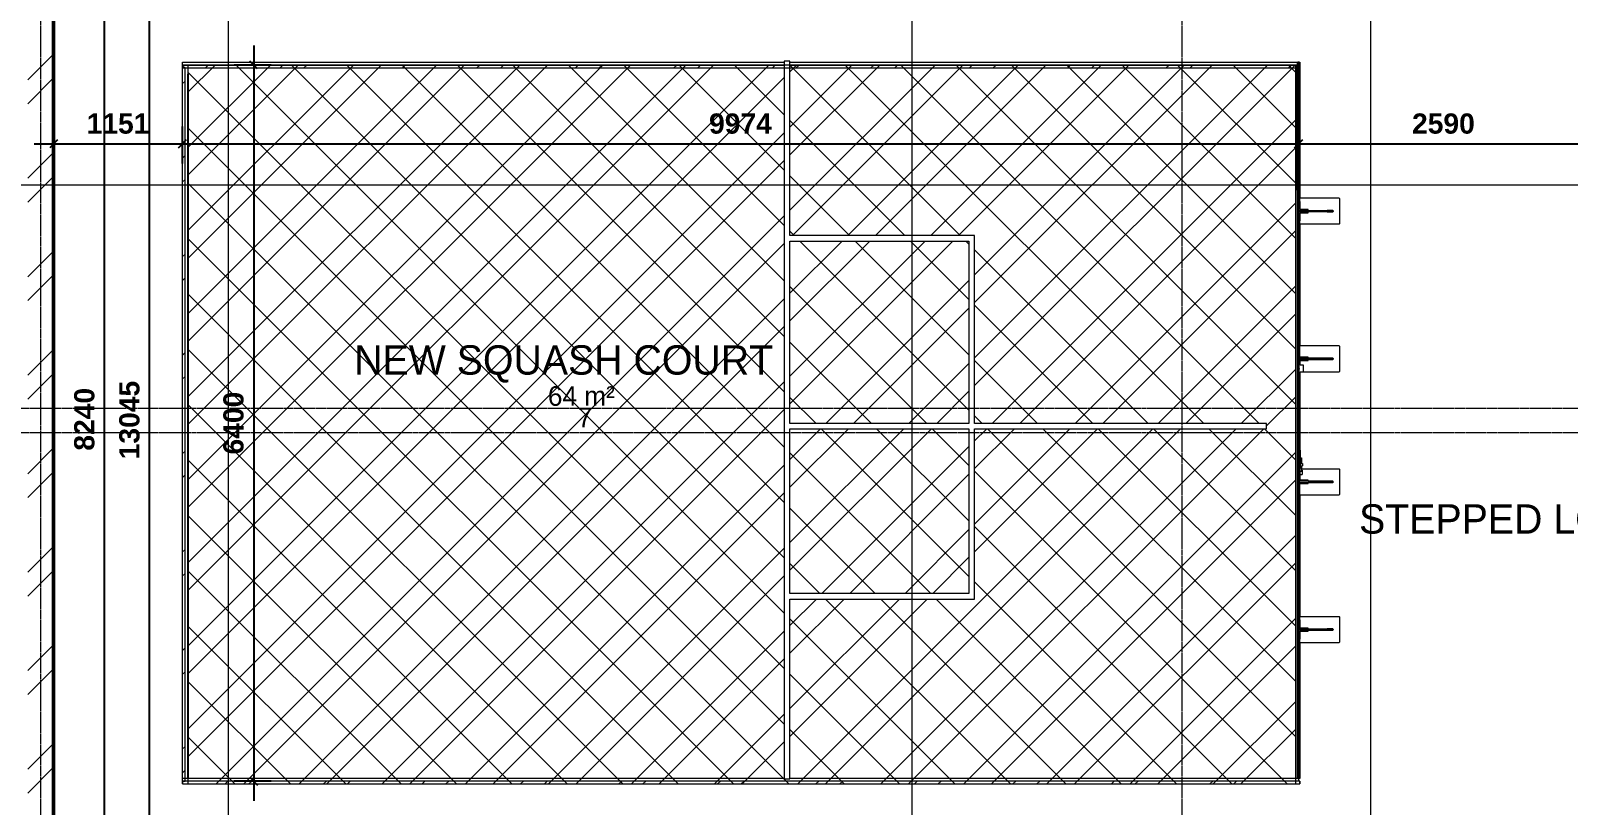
# Model space of a CAD drawing. Header units: inches. Extents: x 22 to 382261, y 22 to 371281.
# Drawn here: x 135414 to 149155, y 246385 to 253308 of the extents above; entities that cross this region are included whole.
import ezdxf

# ---------------------------------------------------------------- set-up
doc = ezdxf.new("R2010")
doc.units = ezdxf.units.IN
doc.header["$MEASUREMENT"] = 0
doc.linetypes.add('Grid Line 1_2_', pattern=[22.225, 12.7, -3.175, 3.175, -3.175])
doc.linetypes.add('Hidden 1_8_', pattern=[4.7625, 3.175, -1.5875])
for name, color, linetype, lineweight in [('A-ANNO-DIMS', 211, 'Continuous', 9), ('A-AREA', 32, 'Continuous', 9), ('A-AREA-IDEN', 2, 'Continuous', 9), ('A-DETL-HDLN', 90, 'Hidden 1_8_', 9), ('A-FLOR', 192, 'Continuous', 9), ('A-FLOR-PATT', 8, 'Continuous', 9), ('A-GENM', 13, 'Continuous', 9), ('A-GLAZ-CURT', 52, 'Continuous', 9), ('A-WALL-PATT', 111, 'Continuous', 9), ('G-ANNO-SYMB', 111, 'Continuous', 9), ('I-WALL', 2, 'Continuous', 9), ('Q-CASE', 31, 'Continuous', 9), ('S-GRID', 1, 'Continuous', 9)]:
    doc.layers.add(name, color=color, linetype=linetype, lineweight=lineweight)
doc.styles.add('Arial_B_1', font='arialbd.ttf', dxfattribs={"height": 180.555556})
doc.styles.add('Century Gothic_1', font='GOTHIC.TTF', dxfattribs={"height": 1})
doc.styles.add('Gill Sans MT', font='GIL_____.TTF', dxfattribs={"height": 262.5})
doc.dimstyles.new('1', dxfattribs={"dimscale": 304.8, "dimtxt": 178.545395, "dimasz": 0.227865, "dimexe": 0.574147, "dimexo": 0.0625, "dimgap": 0.287073, "dimtad": 1, "dimdec": 0, "dimzin": 0, "dimdsep": 46, "dimtxsty": 'Arial_B_1', "dimblk1": 'OBLIQUE', "dimblk2": 'OBLIQUE', "dimsah": 1, "dimcen": 0.09, "dimdle": 0.574147, "dimazin": 0, "dimtfac": 1, "dimtdec": 4, "dimtix": 1, "dimtmove": 0, "dimatfit": 3, "dimfxl": 0.574147, "dimfxlon": 1, "dimtvp": 1, "dimtolj": 1, "dimtzin": 0, "dimarcsym": 2})

# ---------------------------------------------------------------- blocks, each defined once
blk = doc.blocks.new('Casework 11 - Casework 8-650977-01-Ground floor DIMENSION PLAN')
at = {"layer": 'Q-CASE'}
for p, q in [((8261, 5138), (8211, 5138)), ((8211, 5138), (8211, 5104)), ((8211, 5104), (8211, 5079)), ((8261, 5104), (8261, 5138)), ((8261, 5079), (8261, 5104)), ((2883, 5023), (2881, 5023)), ((2881, -1277), (2881, 5023)), ((2883, 5023), (2883, -1277)), ((8211, 5079), (8211, -1277)), ((8261, 3581), (8261, 5079)), ((9911, 3581), (8261, 3581)), ((9911, 1901), (9911, 3581)), ((8261, 1901), (8261, 3531)), ((8261, 3531), (9861, 3531)), ((9861, 3531), (9861, 1901)), ((9861, 1901), (8261, 1901)), ((8261, 381), (8261, 1851)), ((8261, 1851), (9861, 1851)), ((9861, 1851), (9861, 381)), ((12521, 1901), (9911, 1901)), ((9911, 381), (9911, 1851)), ((9911, 1851), (12521, 1851)), ((12521, 1851), (12521, 1901)), ((9861, 381), (8261, 381)), ((8261, -1277), (8261, 331)), ((8261, 331), (9911, 331)), ((9911, 331), (9911, 381)), ((2883, -1277), (2881, -1277)), ((8211, -1277), (8261, -1277))]:
    blk.add_line(p, q, dxfattribs=at)
blk = doc.blocks.new('Back wall - ASB FREESTANDING GLASS BACK WALL-596640-01-Ground floor DIMENSION PLAN')
at = {"layer": 'A-GENM'}
for p, q in [((-3200, 12.5), (-3200, 25)), ((-3200, 6), (-3200, 12.5)), ((3150.5, 12.5), (-3200, 12.5)), ((2057.2, 12.5), (3150.5, 12.5)), ((3175.5, 12.5), (3150.5, 12.5)), ((3150.5, 12.5), (3175.5, 12.5)), ((3200, 12.5), (3175.5, 12.5)), ((3200, 12.5), (3200, 6)), ((-3200, -12.5), (-3200, -6)), ((-3200, -12.5), (-1985, -12.5)), ((-1956, -9), (-1985, -9)), ((-1985, -9), (-1985, -364)), ((-1956, -6), (-1956, -14)), ((-1956, -14), (-1884, -14)), ((-1884, -14), (-1884, -86)), ((-1884, -86), (-1876, -86)), ((-1877, -304), (-1877, -86)), ((-1876, -256), (-1876, -6)), ((-1864, -6), (-1864, -256)), ((-1864, -86), (-1856, -86)), ((-1863, -86), (-1863, -304)), ((-1856, -86), (-1856, -14)), ((-1856, -14), (-1784, -14)), ((-1784, -14), (-1784, -6)), ((-1755, -9), (-1784, -9)), ((-1755, -364), (-1755, -9)), ((-1755, -12.5), (-665, -12.5)), ((-564, -9), (-665, -9)), ((-665, -9), (-665, -364)), ((-564, -6), (-564, -86)), ((-564, -86), (-556, -86)), ((-557, -304), (-557, -86)), ((-544, -86), (-536, -86)), ((-543, -86), (-543, -304)), ((-536, -86), (-536, -14)), ((-536, -14), (-444, -14)), ((-484, -14), (-484, -34)), ((-444, -34), (-484, -34)), ((-458, -6), (-463, -6)), ((-455, -16), (-433.1, -16)), ((-455, -16), (-455, -26)), ((-429, -26), (-455, -26)), ((-444, -14), (-444, -6)), ((-435, -9), (-444, -9)), ((-444, -34), (-444, -26)), ((-436, -6), (-436, -16)), ((-436, -16), (-426, -16)), ((-435, -16), (-435, -9)), ((-435, -364), (-435, -26)), ((-425, -26), (-429, -26)), ((-266, -16), (-426, -16)), ((-425, -16), (-425, -26)), ((-406, -26), (-425, -26)), ((-406, -16), (-406, -36)), ((-386, -36), (-406, -36)), ((-386, -16), (-386, -36)), ((-365, -26), (-386, -26)), ((-365, -16), (-365, -26)), ((-361, -26), (-365, -26)), ((-335, -26), (-361, -26)), ((-335, -16), (-335, -26)), ((-266, -6), (-266, -16)), ((-266, -12.5), (373.5, -12.5)), ((373.5, -6), (373.5, -14)), ((373.5, -14), (433.5, -14)), ((433.5, -14), (433.5, -44)), ((433.5, -44), (493.5, -44)), ((435, -44), (435, -364)), ((463, -6), (458, -6)), ((493.5, -44), (493.5, -14)), ((493.5, -14), (535.5, -14)), ((535.5, -14), (535.5, -86)), ((535.5, -86), (543.5, -86)), ((543, -304), (543, -86)), ((543.5, -86), (543.5, -6)), ((556.5, -6), (556.5, -86)), ((556.5, -86), (564.5, -86)), ((557, -86), (557, -304)), ((665, -9), (564.2, -9)), ((564.5, -86), (564.5, -6)), ((665, -364), (665, -9)), ((665, -12.5), (1755, -12.5)), ((1784, -9), (1755, -9)), ((1755, -9), (1755, -364)), ((1784, -6), (1784, -14)), ((1784, -14), (1856, -14)), ((1856, -14), (1856, -86)), ((1856, -86), (1864, -86)), ((1863, -304), (1863, -86)), ((1864, -256), (1864, -6)), ((1876, -6), (1876, -256)), ((1876, -86), (1884, -86)), ((1877, -86), (1877, -304)), ((1884, -86), (1884, -14)), ((1884, -14), (1956, -14)), ((1956, -14), (1956, -6)), ((1985, -9), (1956, -9)), ((1985, -364), (1985, -9)), ((1985, -12.5), (3200, -12.5)), ((3200, -6), (3200, -12.5)), ((-1876, -256), (-1876, -306)), ((-1864, -306), (-1864, -256)), ((1864, -256), (1864, -306)), ((1876, -306), (1876, -256)), ((-1980, -369), (-1760, -369)), ((-1876, -306), (-1864, -306)), ((-1870, -309), (-1872, -309)), ((-1868, -309), (-1870, -309)), ((-660, -369), (-440, -369)), ((-550, -309), (-552, -309)), ((-548, -309), (-550, -309)), ((440, -369), (660, -369)), ((550, -309), (548, -309)), ((552, -309), (550, -309)), ((1760, -369), (1980, -369)), ((1864, -306), (1876, -306)), ((1870, -309), (1868, -309)), ((1872, -309), (1870, -309))]:
    blk.add_line(p, q, dxfattribs=at)
at = {"layer": 'A-GENM', "lineweight": 18}
for p, q in [((-3200, 6), (-3200, -6)), ((-463, 6), (-3200, 6)), ((-463, -6), (-463, 6)), ((458, 6), (-458, 6)), ((-458, 6), (-458, -6)), ((458, -6), (458, 6)), ((3200, 6), (463, 6)), ((463, 6), (463, -6)), ((3200, -6), (3200, 6)), ((-3200, -6), (-463, -6)), ((-556, -6), (-556, -306)), ((-544, -6), (-556, -6)), ((-544, -306), (-544, -6)), ((-458, -6), (458, -6)), ((463, -6), (3200, -6)), ((556, -6), (544, -6)), ((544, -6), (544, -306)), ((556, -306), (556, -6)), ((-556, -306), (-544, -306)), ((544, -306), (556, -306))]:
    blk.add_line(p, q, dxfattribs=at)
at = {"layer": 'A-GENM'}
for centre, start, end in [((-1980, -364), 180, 270), ((-1872, -304), 180, 270), ((-1868, -304), 270, 0), ((-1760, -364), 270, 0), ((-660, -364), 180, 270), ((-552, -304), 180, 270), ((-548, -304), 270, 0), ((-440, -364), 270, 0), ((440, -364), 180, 270), ((548, -304), 180, 270), ((552, -304), 270, 0), ((660, -364), 270, 0), ((1760, -364), 180, 270), ((1868, -304), 180, 270), ((1872, -304), 270, 0), ((1980, -364), 270, 0)]:
    blk.add_arc(centre, 5, start, end, dxfattribs=at)
blk = doc.blocks.new('System Panel - Glazed-655852-01-Ground floor DIMENSION PLAN')
at = {"layer": 'A-GLAZ-CURT'}
h = blk.add_hatch(dxfattribs=at)
h.set_pattern_fill('FP_9', color=256, style=0, pattern_type=2)
h.set_pattern_definition([(225, (7825.2, -1271.8), (440.033, -440.033), []), (225, (7825.2, -1938.56), (440.033, -440.033), [])])
h.paths.add_polyline_path([(-4993, 50), (-4993, 24), (4993, 24), (4993, 50), (-3642, 50)])
for p, q in [((4993, 50), (-4993, 50)), ((-4993, 50), (-4993, 24)), ((-4993, 24), (-4993, 50)), ((4993, 50), (-4993, 50)), ((-4993, 24), (4993, 24)), ((-4993, 24), (4968, 24)), ((4968, 24), (4993, 24)), ((4993, 24), (4993, 50)), ((4993, 50), (4993, 24))]:
    blk.add_line(p, q, dxfattribs=at)
blk = doc.blocks.new('System Panel - Glazed-655754-01-Ground floor DIMENSION PLAN')
at = {"layer": 'A-GLAZ-CURT'}
h = blk.add_hatch(dxfattribs=at)
h.set_pattern_fill('FP_10', color=256, style=0, pattern_type=2)
h.set_pattern_definition([(225, (7813.7, 5128.2), (440.033, -440.033), []), (225, (7813.7, 4461.44), (440.033, -440.033), [])])
h.paths.add_polyline_path([(-4980, 49.5), (-4980, 24.5), (4980, 24.5), (4980, 49.5), (-1806.3, 49.5)])
for p, q in [((4980, 49.5), (-4980, 49.5)), ((-4980, 49.5), (-4980, 24.5)), ((-4980, 24.5), (-4980, 49.5)), ((-447.5, 49.5), (-4980, 49.5)), ((-4980, 24.5), (4980, 24.5)), ((-4980, 24.5), (-447.5, 24.5)), ((4957, 49.5), (-397.5, 49.5)), ((-397.5, 24.5), (4980, 24.5)), ((4980, 49.5), (4957, 49.5)), ((4980, 24.5), (4980, 49.5)), ((4980, 49.5), (4980, 24.5))]:
    blk.add_line(p, q, dxfattribs=at)
blk = doc.blocks.new('System Panel - Glazed-655803-01-Ground floor DIMENSION PLAN')
at = {"layer": 'A-GLAZ-CURT'}
h = blk.add_hatch(dxfattribs=at)
h.set_pattern_fill('FP_11', color=256, style=0, pattern_type=2)
h.set_pattern_definition([(135, (1891.2, -2881.2), (-440.03, -440.03), []), (135, (1224.44, -2881.2), (-440.03, -440.03), [])])
h.paths.add_polyline_path([(3188, -50), (3188, -25), (-3188, -25), (-3188, -50), (1372, -50)])
for p, q in [((-3188, -48), (-3188, -25)), ((3188, -25), (-3188, -25)), ((-3188, -50), (3188, -50)), ((3188, -25), (-3188, -25)), ((-3188, -25), (-3188, -50)), ((-3188, -50), (3188, -50)), ((3188, -25), (3188, -50)), ((3188, -50), (3188, -25))]:
    blk.add_line(p, q, dxfattribs=at)
blk = doc.blocks.new('Casework 10 - Casework 10-654344-01-Ground floor DIMENSION PLAN')
at = {"layer": 'Q-CASE'}
for p, q in [((11981, 8458), (12081, 8458)), ((11981, 8453), (11981, 8456)), ((11981, 7658), (11981, 8453)), ((12081, 8458), (12081, 8453)), ((12081, 8453), (12081, 7658)), ((11981, 7553), (11981, 7658)), ((11981, 7658), (12081, 7658)), ((12081, 7658), (12081, 7304)), ((11981, 7304), (12081, 7304)), ((12081, 7304), (12081, 7044)), ((11981, 7044), (11981, 7103)), ((11981, 6858), (11981, 7044)), ((11981, 7044), (12081, 7044)), ((12081, 7044), (12081, 6858)), ((11981, 6504), (11981, 6858)), ((11981, 6858), (12081, 6858)), ((12081, 6858), (12081, 6504)), ((11981, 6244), (11981, 6504)), ((11981, 6504), (12081, 6504)), ((12081, 6504), (12081, 6244)), ((11981, 6058), (11981, 6244)), ((12081, 6244), (11981, 6244)), ((12081, 6244), (12081, 6058)), ((11981, 6058), (12081, 6058)), ((6069, -2982), (6069, -2182)), ((6169, -2182), (6069, -2182)), ((6169, -2182), (6169, -2982)), ((7469, -2982), (7469, -2182)), ((7569, -2182), (7469, -2182)), ((7569, -2182), (7569, -2982)), ((11981, -2462), (11981, -2182)), ((12081, -2182), (11981, -2182)), ((12081, -2182), (12081, -2462)), ((11981, -2722), (11981, -2462)), ((11981, -2462), (12081, -2462)), ((12081, -2462), (12081, -2722)), ((11981, -2982), (11981, -2722)), ((11981, -2722), (12081, -2722)), ((12081, -2722), (12081, -2982)), ((6069, -3782), (6069, -2982)), ((6169, -2982), (6069, -2982)), ((6169, -2982), (6169, -3782)), ((7469, -3782), (7469, -2982)), ((7569, -2982), (7469, -2982)), ((7569, -2982), (7569, -3782)), ((11981, -3137), (11981, -2982)), ((12081, -2982), (11981, -2982)), ((12081, -2982), (12081, -3262)), ((11981, -3262), (12081, -3262)), ((12081, -3262), (12081, -3522)), ((11981, -3522), (12081, -3522)), ((12081, -3522), (12081, -3782)), ((11981, -3782), (11981, -3587)), ((11981, -4592), (11981, -3782)), ((12081, -3782), (11981, -3782)), ((12081, -3782), (12081, -4592)), ((12081, -4592), (11981, -4592)), ((11981, -4592), (12081, -4592))]:
    blk.add_line(p, q, dxfattribs=at)
blk = doc.blocks.new('_Oblique')
at = {"color": 0, "linetype": 'ByBlock', "lineweight": -2}
blk.add_line((-0.5, -0.5), (0.5, 0.5), dxfattribs=at)
blk = doc.blocks.new('*D4533')
at = {"layer": 'A-ANNO-DIMS', "color": 0, "lineweight": -2, "transparency": 16777216}
for p, q in [((136074, 245540), (136074, 254130)), ((135918, 253955), (136249, 253955)), ((135918, 245715), (136249, 245715))]:
    blk.add_line(p, q, dxfattribs=at)
at = {"layer": 'Defpoints', "color": 0, "transparency": 16777216}
for p in [(135899, 253955), (136074, 253955), (135899, 245715)]:
    blk.add_point(p, dxfattribs=at)
at = {"layer": 'A-ANNO-DIMS', "color": 0, "lineweight": -2, "transparency": 16777216, "xscale": 69.45312499999999, "yscale": 69.45312499999999, "zscale": 69.45312499999999}
for p, rotation in [((136074, 253955), 90), ((136074, 245715), 270)]:
    blk.add_blockref('_Oblique', p, dxfattribs=dict(at, rotation=rotation))
at = {"layer": 'A-ANNO-DIMS', "color": 0, "transparency": 16777216, "insert": (135894, 249835), "char_height": 180.6, "width": 652.97, "attachment_point": 5, "rotation": 90, "style": 'Arial_B_1'}
blk.add_mtext('\\A1;8240', dxfattribs=at)
blk = doc.blocks.new('*D4541')
at = {"layer": 'A-ANNO-DIMS', "color": 0, "lineweight": -2, "transparency": 16777216}
for p, q in [((136477, 243130), (136477, 256525)), ((136321, 256350), (136652, 256350)), ((136321, 243305), (136652, 243305))]:
    blk.add_line(p, q, dxfattribs=at)
at = {"layer": 'Defpoints', "color": 0, "transparency": 16777216}
for p in [(136302, 256350), (136477, 256350), (136302, 243305)]:
    blk.add_point(p, dxfattribs=at)
at = {"layer": 'A-ANNO-DIMS', "color": 0, "lineweight": -2, "transparency": 16777216, "xscale": 69.45312499999999, "yscale": 69.45312499999999, "zscale": 69.45312499999999}
for p, rotation in [((136477, 256350), 90), ((136477, 243305), 270)]:
    blk.add_blockref('_Oblique', p, dxfattribs=dict(at, rotation=rotation))
at = {"layer": 'A-ANNO-DIMS', "color": 0, "transparency": 16777216, "insert": (136297, 249828), "char_height": 180.6, "width": 816.21, "attachment_point": 5, "rotation": 90, "style": 'Arial_B_1'}
blk.add_mtext('\\A1;13045', dxfattribs=at)
blk = doc.blocks.new('*D4542')
at = {"layer": 'A-ANNO-DIMS', "color": 0, "lineweight": -2, "transparency": 16777216}
for p, q in [((137407, 253176), (137407, 246426)), ((137563, 253001), (137232, 253001)), ((137563, 246601), (137232, 246601))]:
    blk.add_line(p, q, dxfattribs=at)
at = {"layer": 'Defpoints', "color": 0, "transparency": 16777216}
for p in [(137582, 253001), (137407, 246601), (137582, 246601)]:
    blk.add_point(p, dxfattribs=at)
at = {"layer": 'A-ANNO-DIMS', "color": 0, "lineweight": -2, "transparency": 16777216, "xscale": 69.45312499999999, "yscale": 69.45312499999999, "zscale": 69.45312499999999}
for p, rotation in [((137407, 253001), 90), ((137407, 246601), 270)]:
    blk.add_blockref('_Oblique', p, dxfattribs=dict(at, rotation=rotation))
at = {"layer": 'A-ANNO-DIMS', "color": 0, "transparency": 16777216, "insert": (137227, 249801), "char_height": 180.6, "width": 652.97, "attachment_point": 5, "rotation": 90, "style": 'Arial_B_1'}
blk.add_mtext('\\A1;6400', dxfattribs=at)
blk = doc.blocks.new('*D4543')
at = {"layer": 'A-ANNO-DIMS', "color": 0, "lineweight": -2, "transparency": 16777216}
for p, q in [((135619, 252453), (135619, 252122)), ((136769, 252453), (136769, 252122)), ((135444, 252297), (136944, 252297))]:
    blk.add_line(p, q, dxfattribs=at)
at = {"layer": 'Defpoints', "color": 0, "transparency": 16777216}
for p in [(135619, 252472), (136769, 252472), (136769, 252297)]:
    blk.add_point(p, dxfattribs=at)
at = {"layer": 'A-ANNO-DIMS', "color": 0, "lineweight": -2, "transparency": 16777216, "xscale": 69.45312499999999, "yscale": 69.45312499999999, "zscale": 69.45312499999999, "rotation": 180}
blk.add_blockref('_Oblique', (135619, 252297), dxfattribs=at)
at = {"layer": 'A-ANNO-DIMS', "color": 0, "lineweight": -2, "transparency": 16777216, "xscale": 69.45312499999999, "yscale": 69.45312499999999, "zscale": 69.45312499999999}
blk.add_blockref('_Oblique', (136769, 252297), dxfattribs=at)
at = {"layer": 'A-ANNO-DIMS', "color": 0, "transparency": 16777216, "insert": (136194, 252477), "char_height": 180.6, "width": 652.97, "attachment_point": 5, "style": 'Arial_B_1'}
blk.add_mtext('\\A1;1151', dxfattribs=at)
blk = doc.blocks.new('*D4544')
at = {"layer": 'A-ANNO-DIMS', "color": 0, "lineweight": -2, "transparency": 16777216}
for p, q in [((136769, 252453), (136769, 252122)), ((146744, 252453), (146744, 252122)), ((136594, 252297), (146919, 252297))]:
    blk.add_line(p, q, dxfattribs=at)
at = {"layer": 'Defpoints', "color": 0, "transparency": 16777216}
for p in [(136769, 252472), (146744, 252472), (146744, 252297)]:
    blk.add_point(p, dxfattribs=at)
at = {"layer": 'A-ANNO-DIMS', "color": 0, "lineweight": -2, "transparency": 16777216, "xscale": 69.45312499999999, "yscale": 69.45312499999999, "zscale": 69.45312499999999, "rotation": 180}
blk.add_blockref('_Oblique', (136769, 252297), dxfattribs=at)
at = {"layer": 'A-ANNO-DIMS', "color": 0, "lineweight": -2, "transparency": 16777216, "xscale": 69.45312499999999, "yscale": 69.45312499999999, "zscale": 69.45312499999999}
blk.add_blockref('_Oblique', (146744, 252297), dxfattribs=at)
at = {"layer": 'A-ANNO-DIMS', "color": 0, "transparency": 16777216, "insert": (141757, 252477), "char_height": 180.6, "width": 652.97, "attachment_point": 5, "style": 'Arial_B_1'}
blk.add_mtext('\\A1;9974', dxfattribs=at)
blk = doc.blocks.new('*D4545')
at = {"layer": 'A-ANNO-DIMS', "color": 0, "lineweight": -2, "transparency": 16777216}
for p, q in [((146744, 252453), (146744, 252122)), ((149334, 252453), (149334, 252122)), ((146569, 252297), (149509, 252297))]:
    blk.add_line(p, q, dxfattribs=at)
at = {"layer": 'Defpoints', "color": 0, "transparency": 16777216}
for p in [(146744, 252472), (149334, 252472), (149334, 252297)]:
    blk.add_point(p, dxfattribs=at)
at = {"layer": 'A-ANNO-DIMS', "color": 0, "lineweight": -2, "transparency": 16777216, "xscale": 69.45312499999999, "yscale": 69.45312499999999, "zscale": 69.45312499999999, "rotation": 180}
blk.add_blockref('_Oblique', (146744, 252297), dxfattribs=at)
at = {"layer": 'A-ANNO-DIMS', "color": 0, "lineweight": -2, "transparency": 16777216, "xscale": 69.45312499999999, "yscale": 69.45312499999999, "zscale": 69.45312499999999}
blk.add_blockref('_Oblique', (149334, 252297), dxfattribs=at)
at = {"layer": 'A-ANNO-DIMS', "color": 0, "transparency": 16777216, "insert": (148039, 252477), "char_height": 180.6, "width": 652.97, "attachment_point": 5, "style": 'Arial_B_1'}
blk.add_mtext('\\A1;2590', dxfattribs=at)

msp = doc.modelspace()

# ---------------------------------------------------------------- hatches: boundary and pattern name
at = {"layer": 'A-FLOR-PATT'}
h = msp.add_hatch(dxfattribs=at)
h.set_pattern_fill('FP_8', color=256, style=0, pattern_type=2)
h.set_pattern_definition([(45, (133937.6, 247897.27), (-371.231, 371.231), []), (45, (134185.1, 247897.27), (-371.231, 371.231), []), (135, (133937.62, 247897.27), (-247.487, -247.487), [])])
h.paths.add_polyline_path([(125338.8, 243305.5), (125702.8, 243305.5), (125702.8, 244434.5), (125699.8, 244434.5), (125699.8, 244405.5), (125344.8, 244405.5), (125339.8, 244410.5), (125339.8, 244630.5), (125344.8, 244635.5), (125699.8, 244635.5), (125699.8, 244606.5), (125702.8, 244606.5), (125702.8, 245826.5), (125699.8, 245826.5), (125699.8, 245725.5), (125344.8, 245725.5), (125339.8, 245730.5), (125339.8, 245950.5), (125344.8, 245955.5), (125682.8, 245955.5), (125682.8, 245961.5), (125692.8, 245961.9), (125692.8, 245965.5), (125682.8, 245965.5), (125682.8, 245984.5), (125672.8, 245984.5), (125672.8, 246004.5), (125682.8, 246004.5), (125682.8, 246025.5), (125692.8, 246026.5), (125692.8, 246029.5), (125682.8, 246029.5), (125682.8, 246055.5), (125692.8, 246055.5), (125692.8, 246124.5), (125702.8, 246124.5), (125702.8, 246764), (125694.8, 246764), (125694.8, 246824), (125344.8, 246825.5), (125339.8, 246830.5), (125339.8, 247050.5), (125344.8, 247055.5), (125699.8, 247055.5), (125699.8, 246955), (125702.8, 246955), (125702.8, 248174.5), (125699.8, 248174.5), (125699.8, 248145.5), (125344.8, 248145.5), (125339.8, 248150.5), (125339.8, 248370.5), (125344.8, 248375.5), (125699.8, 248375.5), (125699.8, 248346.5), (125702.8, 248346.5), (125702.8, 249590.5), (125714.8, 249590.5), (125714.8, 246853.5), (125702.8, 246853.5), (125702.8, 246848.5), (125714.8, 246848.5), (125714.8, 246563), (128138.8, 246563), (128138.8, 248163), (129788.8, 248163), (129788.8, 249605.5), (129838.8, 249605.5), (129838.8, 243305.5), (135163.8, 243305.6), (135163.8, 256350.5), (129838.8, 256350.5), (129838.8, 250055.5), (129788.8, 250055.5), (129788.8, 251663), (128138.8, 251663), (128138.8, 253263), (125737.5, 253263), (125737.5, 253313), (128138.8, 253313), (128138.8, 254913), (129788.8, 254913), (129788.8, 256350.5), (125714.8, 256350.5), (125714.8, 253653.5), (125702.8, 253653.5), (125702.8, 253648.5), (125714.8, 253648.5), (125714.8, 252732.5), (125702.8, 252732.5), (125702.8, 252727.5), (125714.8, 252727.5), (125714.8, 249990.5), (125702.8, 249990.5), (125702.8, 251234.5), (125699.8, 251232.8), (125699.8, 251205.5), (125344.8, 251205.5), (125339.8, 251210.5), (125339.8, 251430.5), (125344.8, 251435.5), (125699.8, 251435.5), (125699.8, 251406.5), (125702.8, 251406.5), (125702.8, 252626.5), (125699.8, 252626.5), (125699.8, 252525.5), (125344.8, 252525.5), (125339.8, 252532.6), (125339.8, 252750.5), (125344.8, 252755.5), (125682.8, 252755.5), (125682.8, 252761.5), (125692.8, 252761.9), (125692.8, 252765.5), (125682.8, 252765.5), (125682.8, 252784.5), (125672.8, 252784.5), (125672.8, 252804.5), (125682.8, 252804.5), (125682.8, 252825.5), (125692.8, 252826.5), (125692.8, 252829.5), (125682.8, 252829.5), (125682.8, 252855.5), (125692.8, 252855.5), (125692.8, 252924.5), (125702.8, 252924.5), (125702.8, 253564), (125694.8, 253564), (125694.8, 253624), (125344.8, 253625.5), (125339.8, 253630.5), (125339.8, 253850.5), (125344.8, 253855.5), (125699.8, 253855.5), (125699.8, 253755), (125702.8, 253755), (125702.8, 254974.5), (125699.8, 254974.5), (125699.8, 254945.5), (125344.8, 254945.5), (125339.8, 254950.5), (125339.8, 255170.5), (125344.8, 255175.5), (125699.8, 255175.5), (125699.8, 255146.5), (125702.8, 255146.5), (125702.8, 256350.5), (125338.8, 256350.5), (125338.8, 244084.5)])
h.paths.add_polyline_path([(125714.8, 243305.5), (129788.8, 243305.5), (129788.8, 244913), (128138.8, 244913), (128138.8, 246513), (125714.8, 246513), (125714.8, 245932.5), (125702.8, 245932.5), (125702.8, 245927.5), (125714.8, 245927.5), (125714.8, 244084.5)])
h.paths.add_polyline_path([(125429.5, 244513.5), (125402.8, 244514.5), (125404.8, 244526.5), (125400.5, 244525), (125399.8, 244518.5), (125402.3, 244514.1), (125404.8, 244513.5)])
h.paths.add_polyline_path([(129788.8, 244963), (129788, 246513), (128188.8, 246513), (128188.8, 244963), (129762.5, 244963)])
h.paths.add_polyline_path([(125404.8, 245833.5), (125402.8, 245834.5), (125404.8, 245846.5), (125400.5, 245845), (125399.8, 245838.5), (125402.3, 245834.1), (125403.5, 245833.6)])
h.paths.add_polyline_path([(125702.8, 245946.5), (125702.8, 245957.4), (125699.8, 245955.5), (125699.8, 245946.5)])
h.paths.add_polyline_path([(129788.8, 246563), (129787.1, 248113), (128188.8, 248113), (128188.8, 246563), (129736.9, 246563)])
h.paths.add_polyline_path([(146718.8, 246576), (146718.8, 253001), (142198.8, 253001), (142198.8, 251478), (143848.8, 251478), (143848.8, 249798), (146458.8, 249798), (146458.8, 249748), (143848.8, 249748), (143848.8, 248228), (142198.8, 248228), (142198.8, 246620.5), (142148.8, 246620.5), (142148.8, 253001), (136818.8, 253001), (136818.8, 246576), (145405, 246576)])
h.paths.add_polyline_path([(125404.8, 246933.5), (125402.8, 246934.5), (125404.8, 246946.5), (125400.5, 246945), (125399.8, 246938.5), (125402.3, 246934.1), (125403.5, 246933.6)])
h.paths.add_polyline_path([(125622.8, 248253.5), (125622.8, 248254.5), (125402.8, 248254.5), (125404.8, 248266.5), (125400.5, 248265), (125399.8, 248258.5), (125402.3, 248254.1), (125404.8, 248253.5), (125545, 248253.5)])
h.paths.add_polyline_path([(143557.6, 248278), (143798.8, 248278.3), (143798.8, 249748), (142198.8, 249748), (142198.8, 248278)])
h.paths.add_polyline_path([(143557.6, 249798), (143798.8, 249798), (143798.8, 251428), (142198.8, 251428), (142199.6, 249798)])
h.paths.add_polyline_path([(125622.8, 251313.5), (125622.8, 251314.5), (125402.8, 251314.5), (125404.8, 251326.5), (125400.5, 251325), (125399.8, 251318.5), (125402.3, 251314.1), (125404.8, 251313.5), (125545, 251313.5)])
h.paths.add_polyline_path([(129788.8, 251713), (129788, 253263), (128188.8, 253263), (128188.8, 251713), (129763.5, 251713)])
h.paths.add_polyline_path([(125429.5, 252633.5), (125402.8, 252634.5), (125404.8, 252646.5), (125400.5, 252645), (125399.8, 252638.5), (125402.3, 252634.1), (125404.8, 252633.5)])
h.paths.add_polyline_path([(125699.8, 252746.5), (125702.8, 252746.5), (125702.8, 252757.4), (125699.8, 252755.5), (125699.8, 252749.2)])
h.paths.add_polyline_path([(128778, 253313), (129788.8, 253313), (129787.2, 254863), (128188.8, 254863), (128188.8, 253313)])
h.paths.add_polyline_path([(125429.5, 253733.5), (125402.8, 253734.5), (125404.8, 253746.5), (125400.5, 253745), (125399.8, 253738.5), (125402.3, 253734.1), (125404.8, 253733.5)])
h.paths.add_polyline_path([(125545, 255053.5), (125402.8, 255054.5), (125404.8, 255066.5), (125400.5, 255065), (125399.8, 255058.5), (125402.3, 255054.1), (125404.8, 255053.5), (125453.9, 255053.5)])
at = {"layer": 'A-WALL-PATT'}
h = msp.add_hatch(dxfattribs=at)
h.set_pattern_fill('FP_1', color=256, style=0, pattern_type=2)
h.set_pattern_definition([(45, (133937.6, 247897.3), (-440.033, 440.033), []), (45, (133937.6, 248564), (-440.033, 440.033), [])])
h.paths.add_polyline_path([(135398.8, 243305.5), (135618.8, 243305.5), (135618.8, 256350.5), (135388.8, 256350.5), (135388.8, 243305.5)])

# ---------------------------------------------------------------- linework, layer by layer
at = {"layer": 'A-AREA'}
for p, q in [((136771.3, 253025.5), (142149.1, 253025.5)), ((136771.3, 253001), (136771.3, 253025.5)), ((136771.3, 246625.5), (136771.3, 253001)), ((142198.8, 253025.5), (146737.8, 253025.5)), ((146749.8, 253025.5), (146756.3, 253025.5)), ((146756.3, 253025.5), (146756.3, 251810.5)), ((146756.3, 251580.5), (146756.3, 250490.5)), ((146756.3, 250199), (146756.3, 249559.5)), ((146756.3, 249160.5), (146756.3, 248070.5)), ((146756.3, 247840.5), (146756.3, 246625.5)), ((136794.3, 246625.5), (136771.3, 246625.5)), ((136818.8, 246625.5), (136794.3, 246625.5)), ((142149, 246625.5), (136820.8, 246625.5)), ((146737.8, 246625.5), (142198.8, 246625.5)), ((146756.3, 246625.5), (146749.8, 246625.5))]:
    msp.add_line(p, q, dxfattribs=at)
at = {"layer": 'A-DETL-HDLN'}
msp.add_line((137177.9, 260435.5), (137177.9, 242435.5), dxfattribs=at)
at = {"layer": 'A-FLOR'}
for p, q in [((136769.3, 246601), (136769.3, 253001)), ((136771.3, 253001), (142148.8, 253001)), ((136818.8, 253001), (136818.8, 252920.5)), ((142198.8, 253001), (146737.8, 253001)), ((146718.8, 246576), (146718.8, 253001)), ((146743.8, 250288.5), (146743.8, 250283.5)), ((146743.8, 249367.5), (146743.8, 249362.5)), ((146743.8, 246601), (136769.3, 246601)), ((136818.8, 246620.5), (136818.8, 246576)), ((136818.8, 246576), (146718.8, 246576)), ((146743.8, 246625.5), (146743.8, 246601))]:
    msp.add_line(p, q, dxfattribs=at)
at = {"layer": 'G-ANNO-SYMB'}
for p, q in [((143288.6, 261896.9), (143288.6, 240684)), ((147388.6, 261896.9), (147388.6, 240684)), ((120804.5, 251930.5), (159084.7, 251930.5))]:
    msp.add_line(p, q, dxfattribs=at)
at = {"layer": 'I-WALL', "lineweight": 50}
msp.add_line((135618.8, 243305.5), (135618.8, 256350.5), dxfattribs=at)
at = {"layer": 'S-GRID', "linetype": 'Grid Line 1_2_'}
for p, q in [((145703.8, 238493.9), (145703.8, 261912.7)), ((135503.8, 238493.9), (135503.8, 260685.5)), ((120853.8, 249935.5), (156896.9, 249935.5)), ((120853.8, 249715.5), (156896.9, 249715.5))]:
    msp.add_line(p, q, dxfattribs=at)

# ---------------------------------------------------------------- block references
at = {"layer": 'A-GENM', "rotation": 89.9999999999999}
msp.add_blockref('Back wall - ASB FREESTANDING GLASS BACK WALL-596640-01-Ground floor DIMENSION PLAN', (146743.8, 249825.5), dxfattribs=at)
at = {"layer": 'A-GLAZ-CURT'}
for name, p, rotation in [('System Panel - Glazed-655803-01-Ground floor DIMENSION PLAN', (136818.8, 249788.5), 269.9999999999999), ('System Panel - Glazed-655754-01-Ground floor DIMENSION PLAN', (141751.3, 253025.5), 180), ('System Panel - Glazed-655852-01-Ground floor DIMENSION PLAN', (141762.8, 246625.5), 180)]:
    msp.add_blockref(name, p, dxfattribs=dict(at, rotation=rotation))
at = {"layer": 'Q-CASE'}
for name in ['Casework 10 - Casework 10-654344-01-Ground floor DIMENSION PLAN', 'Casework 11 - Casework 8-650977-01-Ground floor DIMENSION PLAN']:
    msp.add_blockref(name, (133937.6, 247897.3), dxfattribs=at)

# ---------------------------------------------------------------- texts
at = {"layer": 'A-AREA-IDEN', "attachment_point": 1}
for s, insert, char_height, width, style in [('NEW SQUASH COURT', (138304.8, 250496.6), 262.5, 5008.543, 'Gill Sans MT'), ('64 m²', (140035.6, 250130.6), 175, 813.713, 'Century Gothic_1'), ('7', (140301.6, 249939.1), 175, 168.354, 'Century Gothic_1'), ('STEPPED LOWER GALLERY', (147285.2, 249075.4), 262.5, 5878.374, 'Gill Sans MT')]:
    msp.add_mtext(s, dxfattribs=dict(at, insert=insert, char_height=char_height, width=width, style=style))

# ---------------------------------------------------------------- dimensions: what is measured, and where the dimension line sits
at = {"layer": 'A-ANNO-DIMS'}
for base, p1, p2, override, picture, middle in [((136476.6, 256350.5), (136301.6, 243305.5), (136301.6, 256350.5), {"dimpost": '<>', "dimfxl": 13045}, '*D4541', (136296.9, 249828)), ((136073.6, 253955.5), (135898.6, 245715.5), (135898.6, 253955.5), {"dimpost": '<>', "dimfxl": 8240}, '*D4533', (135893.9, 249835.5)), ((137406.6, 246601), (137581.6, 253001), (137581.6, 246601), {"dimpost": '<>', "dimfxl": 6400}, '*D4542', (137226.9, 249801))]:
    dim = msp.add_linear_dim(base=base, p1=p1, p2=p2, angle=90, dimstyle='1', override=override, dxfattribs=at)
    dim.commit()
    dim.dimension.update_dxf_attribs({"geometry": picture, "text_midpoint": middle})
for base, p1, p2, override, picture, middle in [((136769.3174201, 252297.1852232), (135618.8174201, 252472.1852232), (136769.3174201, 252472.1852232), {"dimpost": '<>', "dimfxl": 1150.5}, '*D4543', (136194.0674201, 252476.8720126)), ((146743.8174201, 252297.1852232), (136769.3174201, 252472.1852232), (146743.8174201, 252472.1852232), {"dimpost": '<>', "dimfxl": 9974.5}, '*D4544', (141756.5674201, 252476.9335937)), ((149333.8, 252297.2), (146743.8, 252472.2), (149333.8, 252472.2), {"dimpost": '<>', "dimfxl": 2590}, '*D4545', (148038.8, 252476.9))]:
    dim = msp.add_linear_dim(base=base, p1=p1, p2=p2, dimstyle='1', override=override, dxfattribs=at)
    dim.commit()
    dim.dimension.update_dxf_attribs({"geometry": picture, "text_midpoint": middle})

doc.saveas('drawing.dxf')
